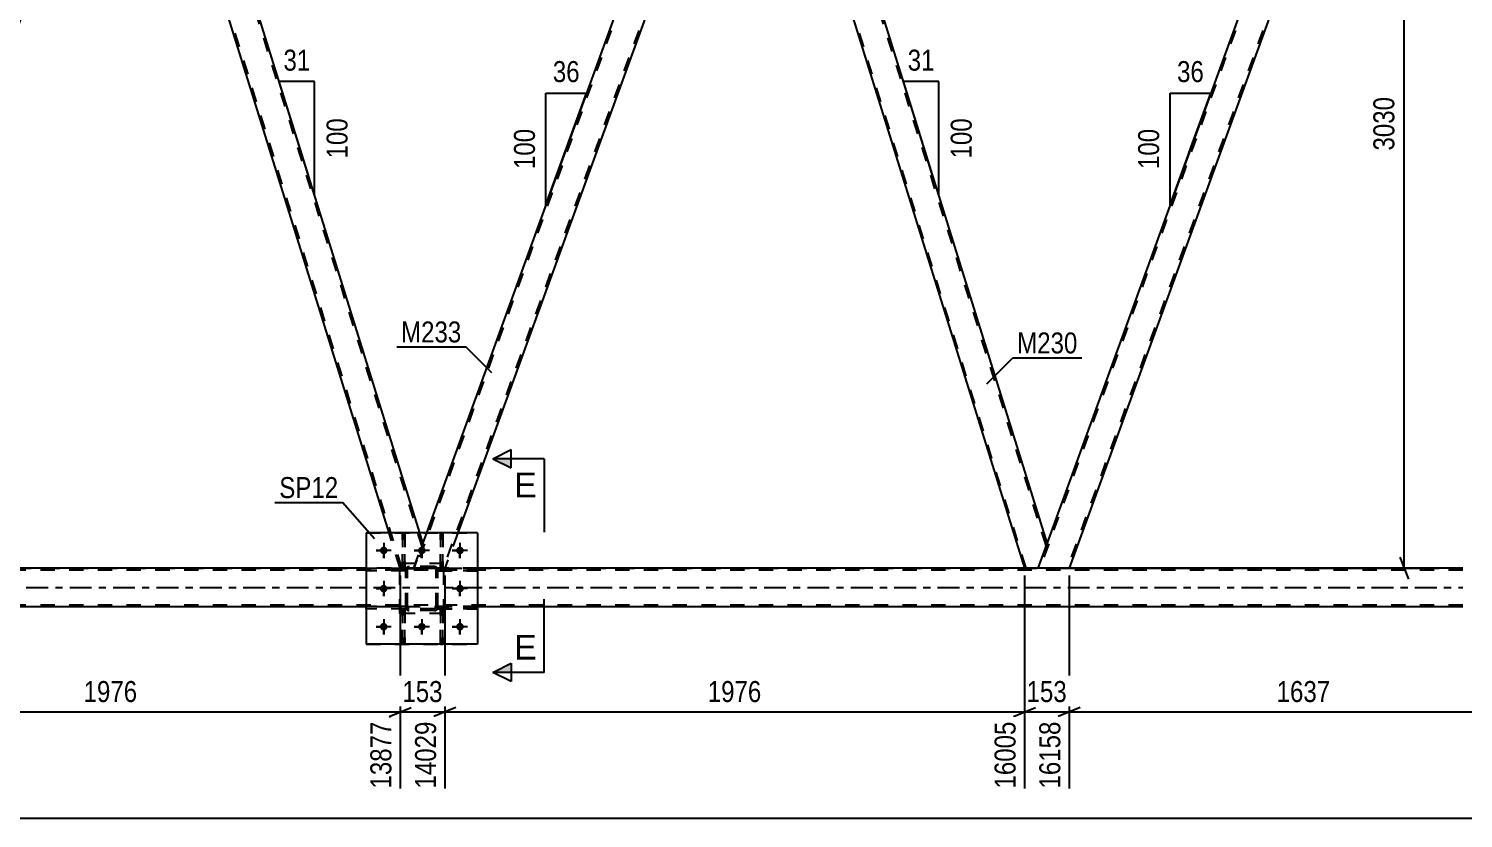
# Model space of a CAD drawing. Header units: millimetres. Extents: x 0 to 841, y 0 to 594.
# Drawn here: x 532.2 to 727.8, y 270.1 to 377.8 of the extents above; entities that cross this region are included whole.
import ezdxf

# ---------------------------------------------------------------- set-up
doc = ezdxf.new("R2010")
doc.units = ezdxf.units.MM
doc.linetypes.add('DXK_LINE_DOT2', pattern=[3.9198, 1.9599, -1.9599])
doc.linetypes.add('DXK_LINE_DOT3', pattern=[5.9187, 2.979, -0.9799, 0.9799, -0.9799])
doc.styles.add('Arial', font='ARIAL.TTF', dxfattribs={"height": 0.2})
doc.styles.add('Arial Narrow', font='ARIALN.TTF', dxfattribs={"height": 0.2})

# ---------------------------------------------------------------- blocks, each defined once
blk = doc.blocks.new('Bolt-404166606-2328 - 2093')
at = {"linetype": 'Continuous'}
for points in [[(581.12, 306.66, -1), (580.08, 306.66, -1)], [(586.32, 306.66, -1), (585.28, 306.66, -1)], [(591.52, 306.66, -1), (590.48, 306.66, -1)], [(581.12, 301.46, -1), (580.08, 301.46, -1)], [(591.52, 301.46, -1), (590.48, 301.46, -1)], [(581.12, 296.26, -1), (580.08, 296.26, -1)], [(586.32, 296.26, -1), (585.28, 296.26, -1)], [(591.52, 296.26, -1), (590.48, 296.26, -1)]]:
    blk.add_hatch(color=1, dxfattribs=at).paths.add_polyline_path(points)
at = {"color": 1, "linetype": 'Continuous'}
for p, q in [((580.6, 307.7), (580.6, 305.62)), ((585.8, 307.7), (585.8, 305.62)), ((591, 307.7), (591, 305.62)), ((581.64, 306.66), (579.56, 306.66)), ((586.84, 306.66), (584.76, 306.66)), ((592.04, 306.66), (589.96, 306.66)), ((581.64, 301.46), (579.56, 301.46)), ((580.6, 302.5), (580.6, 300.42)), ((592.04, 301.46), (589.96, 301.46)), ((591, 302.5), (591, 300.42)), ((581.64, 296.26), (579.56, 296.26)), ((580.6, 297.3), (580.6, 295.22)), ((586.84, 296.26), (584.76, 296.26)), ((585.8, 297.3), (585.8, 295.22)), ((592.04, 296.26), (589.96, 296.26)), ((591, 297.3), (591, 295.22))]:
    blk.add_line(p, q, dxfattribs=at)
blk = doc.blocks.new('Part-404166606-2279 - 2093')
at = {"color": 7, "linetype": 'DXK_LINE_DOT2'}
for p, q in [((583.6, 299.02), (578.2, 299.02)), ((578.2, 298.7), (578.2, 299.02)), ((583.6, 298.7), (578.2, 298.7)), ((583, 298.7), (583, 299.02)), ((583.6, 299.02), (583.6, 298.7))]:
    blk.add_line(p, q, dxfattribs=at)
blk = doc.blocks.new('Part-404166606-2201 - 2093')
at = {"color": 7, "linetype": 'DXK_LINE_DOT2'}
for p, q in [((583.6, 304.22), (578.2, 304.22)), ((578.2, 304.22), (578.2, 303.9)), ((583.6, 303.9), (578.2, 303.9)), ((583, 303.9), (583, 304.22)), ((583.6, 303.9), (583.6, 304.22))]:
    blk.add_line(p, q, dxfattribs=at)
blk = doc.blocks.new('Part-404166606-2097 - 2093')
at = {"color": 7, "linetype": 'DXK_LINE_DOT2'}
for p, q in [((583.48, 298.69), (583.16, 298.69)), ((583.16, 298.69), (583.16, 293.86)), ((583.16, 298.09), (583.48, 298.09)), ((583.48, 293.86), (583.48, 298.69)), ((583.16, 293.86), (583.48, 293.86))]:
    blk.add_line(p, q, dxfattribs=at)
blk = doc.blocks.new('Part-404166606-2196 - 2093')
at = {"color": 2, "linetype": 'Continuous'}
for p, q in [((547.93, 425.45), (546.38, 421.2)), ((549.25, 425.45), (547.93, 425.45)), ((585.53, 309.06), (549.25, 425.45)), ((581.34, 309.06), (546.38, 421.2))]:
    blk.add_line(p, q, dxfattribs=at)
at = {"color": 7, "linetype": 'DXK_LINE_DOT2'}
for p, q in [((585.81, 307.33), (549, 425.45)), ((583.09, 304.23), (546.52, 421.57)), ((582.84, 304.23), (581.34, 309.06)), ((584.69, 304.23), (585.95, 307.7)), ((585.95, 307.7), (585.53, 309.06)), ((582.84, 304.23), (584.69, 304.23))]:
    blk.add_line(p, q, dxfattribs=at)
blk = doc.blocks.new('Part-404166606-2275 - 2093')
at = {"color": 2, "linetype": 'Continuous'}
blk.add_line((583.48, 309.06), (583.16, 309.06), dxfattribs=at)
at = {"color": 7, "linetype": 'DXK_LINE_DOT2'}
for p, q in [((583.16, 309.06), (583.16, 304.21)), ((583.48, 304.21), (583.48, 309.06)), ((583.16, 304.81), (583.48, 304.81)), ((583.16, 304.21), (583.48, 304.21))]:
    blk.add_line(p, q, dxfattribs=at)
blk = doc.blocks.new('Part-404166606-2147 - 2093')
at = {"color": 7, "linetype": 'DXK_LINE_DOT2'}
for p, q in [((543.93, 425.45), (499.81, 304.23)), ((547.67, 425.45), (503.55, 304.23)), ((547.93, 425.45), (546.38, 421.2)), ((500.82, 307.7), (499.55, 304.23)), ((503.81, 304.23), (499.55, 304.23))]:
    blk.add_line(p, q, dxfattribs=at)
at = {"color": 2, "linetype": 'Continuous'}
for p, q in [((543.67, 425.45), (500.82, 307.7)), ((543.67, 425.45), (547.93, 425.45)), ((546.38, 421.2), (503.81, 304.23))]:
    blk.add_line(p, q, dxfattribs=at)
blk = doc.blocks.new('Part-404166606-2286 - 2093')
at = {"color": 7, "linetype": 'DXK_LINE_DOT2'}
for p, q in [((583.6, 304.22), (578.2, 304.22)), ((578.2, 303.9), (578.2, 304.22)), ((583.6, 303.9), (578.2, 303.9)), ((583, 303.9), (583, 304.22)), ((583.6, 304.22), (583.6, 303.9))]:
    blk.add_line(p, q, dxfattribs=at)
blk = doc.blocks.new('Part-404166606-2158 - 2093')
at = {"color": 7, "linetype": 'DXK_LINE_DOT2'}
for p, q in [((629.06, 425.45), (584.94, 304.23)), ((632.81, 425.45), (588.69, 304.23)), ((633.06, 425.45), (631.52, 421.2)), ((586.44, 309.06), (584.69, 304.23)), ((590.7, 309.06), (588.94, 304.23)), ((588.94, 304.23), (584.69, 304.23))]:
    blk.add_line(p, q, dxfattribs=at)
at = {"color": 2, "linetype": 'Continuous'}
for p, q in [((628.81, 425.45), (586.44, 309.06)), ((628.81, 425.45), (633.06, 425.45)), ((631.52, 421.2), (590.7, 309.06))]:
    blk.add_line(p, q, dxfattribs=at)
blk = doc.blocks.new('Part-404166606-2163 - 2093')
at = {"color": 2, "linetype": 'Continuous'}
for p, q in [((633.06, 425.45), (631.52, 421.2)), ((634.38, 425.45), (633.06, 425.45)), ((671.08, 307.7), (634.38, 425.45)), ((631.52, 421.2), (667.98, 304.23)), ((671.08, 307.7), (670.81, 306.96)), ((670.81, 306.96), (669.82, 304.23))]:
    blk.add_line(p, q, dxfattribs=at)
at = {"color": 7, "linetype": 'DXK_LINE_DOT2'}
for p, q in [((670.95, 307.33), (634.13, 425.45)), ((668.23, 304.23), (631.65, 421.57)), ((671.06, 307.65), (670.81, 306.96)), ((669.82, 304.23), (667.98, 304.23))]:
    blk.add_line(p, q, dxfattribs=at)
blk = doc.blocks.new('Part-404166606-2168 - 2093')
at = {"color": 7, "linetype": 'DXK_LINE_DOT2'}
for p, q in [((714.2, 425.45), (670.08, 304.23)), ((717.94, 425.45), (673.82, 304.23)), ((671.08, 307.7), (669.82, 304.23)), ((674.08, 304.23), (669.82, 304.23))]:
    blk.add_line(p, q, dxfattribs=at)
at = {"color": 2, "linetype": 'Continuous'}
for p, q in [((713.94, 425.45), (671.08, 307.7)), ((718.2, 425.45), (674.08, 304.23)), ((713.94, 425.45), (718.2, 425.45))]:
    blk.add_line(p, q, dxfattribs=at)
blk = doc.blocks.new('Part-404166606-2202 - 2093')
at = {"color": 7, "linetype": 'DXK_LINE_DOT2'}
for p, q in [((593.4, 299.02), (588, 299.02)), ((588, 299.02), (588, 298.7)), ((588, 298.7), (593.4, 298.7)), ((588.6, 298.7), (588.6, 299.02)), ((593.4, 298.7), (593.4, 299.02))]:
    blk.add_line(p, q, dxfattribs=at)
blk = doc.blocks.new('Part-404166606-2203 - 2093')
at = {"color": 7, "linetype": 'DXK_LINE_DOT2'}
for p, q in [((593.4, 304.22), (588, 304.22)), ((588, 304.22), (588, 303.9)), ((588, 303.9), (593.4, 303.9)), ((588.6, 303.9), (588.6, 304.22)), ((593.4, 303.9), (593.4, 304.22))]:
    blk.add_line(p, q, dxfattribs=at)
blk = doc.blocks.new('Part-404166606-2272 - 2093')
at = {"color": 7, "linetype": 'DXK_LINE_DOT2'}
for p, q in [((588.68, 298.69), (588.36, 298.69)), ((588.36, 298.69), (588.36, 293.86)), ((588.36, 298.09), (588.68, 298.09)), ((588.68, 293.86), (588.68, 298.69)), ((588.36, 293.86), (588.68, 293.86))]:
    blk.add_line(p, q, dxfattribs=at)
blk = doc.blocks.new('Part-404166606-2287 - 2093')
at = {"color": 7, "linetype": 'DXK_LINE_DOT2'}
for p, q in [((588, 298.7), (588, 299.02)), ((588, 299.02), (593.4, 299.02)), ((593.4, 298.7), (588, 298.7)), ((588.6, 298.7), (588.6, 299.02)), ((593.4, 299.02), (593.4, 298.7))]:
    blk.add_line(p, q, dxfattribs=at)
blk = doc.blocks.new('Part-404166606-2263 - 2093')
at = {"color": 7, "linetype": 'DXK_LINE_DOT2'}
for p, q in [((727.8, 303.99), (64.28, 303.99)), ((322.79, 304.23), (727.8, 304.23)), ((593.4, 304.23), (578.2, 304.23)), ((727.8, 299.19), (64.28, 299.19)), ((593.4, 298.95), (578.2, 298.95))]:
    blk.add_line(p, q, dxfattribs=at)
at = {"color": 2, "linetype": 'Continuous'}
for p, q in [((578.2, 304.23), (337.99, 304.23)), ((727.8, 304.23), (593.4, 304.23)), ((578.2, 298.95), (337.99, 298.95)), ((727.8, 298.95), (593.4, 298.95))]:
    blk.add_line(p, q, dxfattribs=at)
at = {"color": 7, "linetype": 'DXK_LINE_DOT3'}
blk.add_line((64.28, 301.59), (727.8, 301.59), dxfattribs=at)
blk = doc.blocks.new('Part-404166606-2278 - 2093')
at = {"color": 2, "linetype": 'Continuous'}
blk.add_line((588.68, 309.06), (588.36, 309.06), dxfattribs=at)
at = {"color": 7, "linetype": 'DXK_LINE_DOT2'}
for p, q in [((588.36, 309.06), (588.36, 304.21)), ((588.68, 304.21), (588.68, 309.06)), ((588.36, 304.81), (588.68, 304.81)), ((588.36, 304.21), (588.68, 304.21))]:
    blk.add_line(p, q, dxfattribs=at)
blk = doc.blocks.new('Part-404166606-2288 - 2093')
at = {"color": 7, "linetype": 'DXK_LINE_DOT2'}
for p, q in [((588, 303.9), (588, 304.22)), ((588, 304.22), (593.4, 304.22)), ((593.4, 303.9), (588, 303.9)), ((588.6, 303.9), (588.6, 304.22)), ((593.4, 304.22), (593.4, 303.9))]:
    blk.add_line(p, q, dxfattribs=at)
blk = doc.blocks.new('Part-404166606-2293 - 2093')
at = {"color": 2, "linetype": 'Continuous'}
for p, q in [((593.4, 309.06), (578.2, 309.06)), ((578.2, 309.06), (578.2, 293.86)), ((593.4, 309.06), (593.4, 293.86)), ((593.4, 293.86), (578.2, 293.86))]:
    blk.add_line(p, q, dxfattribs=at)
blk = doc.blocks.new('Part-404166606-2294 - 2093')
at = {"color": 7, "linetype": 'DXK_LINE_DOT2'}
for p, q in [((578.2, 309.06), (593.4, 309.06)), ((578.2, 309.06), (578.2, 293.86)), ((593.4, 309.06), (593.4, 293.86)), ((578.2, 293.86), (593.4, 293.86))]:
    blk.add_line(p, q, dxfattribs=at)
blk = doc.blocks.new('Bolt-404166606-2329 - 2093')
at = {"color": 1, "linetype": 'Continuous'}
for p, q in [((580.6, 307.7), (580.6, 307)), ((585.8, 307.7), (585.8, 307)), ((591, 307.7), (591, 307)), ((579.56, 306.66), (580.26, 306.66)), ((580.6, 305.62), (580.6, 306.31)), ((581.64, 306.66), (580.95, 306.66)), ((584.76, 306.66), (585.46, 306.66)), ((585.8, 305.62), (585.8, 306.31)), ((586.84, 306.66), (586.15, 306.66)), ((589.96, 306.66), (590.66, 306.66)), ((591, 305.62), (591, 306.31)), ((592.04, 306.66), (591.35, 306.66)), ((579.56, 301.46), (580.26, 301.46)), ((580.6, 302.5), (580.6, 301.8)), ((581.64, 301.46), (580.95, 301.46)), ((589.96, 301.46), (590.66, 301.46)), ((591, 302.5), (591, 301.8)), ((592.04, 301.46), (591.35, 301.46)), ((580.6, 300.42), (580.6, 301.11)), ((591, 300.42), (591, 301.11)), ((579.56, 296.26), (580.26, 296.26)), ((580.6, 297.3), (580.6, 296.6)), ((580.6, 295.22), (580.6, 295.91)), ((581.64, 296.26), (580.95, 296.26)), ((584.76, 296.26), (585.46, 296.26)), ((585.8, 297.3), (585.8, 296.6)), ((585.8, 295.22), (585.8, 295.91)), ((586.84, 296.26), (586.15, 296.26)), ((589.96, 296.26), (590.66, 296.26)), ((591, 297.3), (591, 296.6)), ((591, 295.22), (591, 295.91)), ((592.04, 296.26), (591.35, 296.26))]:
    blk.add_line(p, q, dxfattribs=at)
blk = doc.blocks.new('Part-404166606-2347 - 2093')
at = {"color": 7, "linetype": 'DXK_LINE_DOT2'}
for p, q in [((583.6, 303.98), (583.64, 304.16)), ((583.64, 304.16), (583.6, 303.98)), ((583.6, 298.94), (583.6, 303.98)), ((583.84, 303.98), (583.86, 304.07)), ((583.84, 298.94), (583.84, 303.98)), ((583.86, 304.07), (583.91, 304.15)), ((583.9, 304.42), (584.08, 304.46)), ((584.08, 304.46), (583.9, 304.42)), ((583.91, 304.15), (583.99, 304.2)), ((583.99, 304.2), (584.08, 304.22)), ((587.52, 304.46), (584.08, 304.46)), ((584.08, 304.22), (587.52, 304.22)), ((587.52, 304.46), (587.71, 304.42)), ((587.71, 304.42), (587.52, 304.46)), ((587.52, 304.22), (587.61, 304.2)), ((587.61, 304.2), (587.69, 304.15)), ((587.69, 304.15), (587.74, 304.07)), ((587.74, 304.07), (587.76, 303.98)), ((587.76, 298.94), (587.76, 303.98)), ((587.97, 304.16), (588, 303.98)), ((588, 303.98), (587.97, 304.16)), ((588, 298.94), (588, 303.98)), ((583.64, 298.75), (583.6, 298.94)), ((583.6, 298.94), (583.64, 298.75)), ((583.86, 298.84), (583.84, 298.94)), ((583.91, 298.77), (583.86, 298.84)), ((584.08, 298.46), (583.9, 298.49)), ((583.9, 298.49), (584.08, 298.46)), ((583.99, 298.71), (583.91, 298.77)), ((584.08, 298.7), (583.99, 298.71)), ((587.52, 298.7), (584.08, 298.7)), ((587.52, 298.46), (584.08, 298.46)), ((587.61, 298.71), (587.52, 298.7)), ((587.71, 298.49), (587.52, 298.46)), ((587.52, 298.46), (587.71, 298.49)), ((587.69, 298.77), (587.61, 298.71)), ((587.74, 298.84), (587.69, 298.77)), ((587.76, 298.94), (587.74, 298.84)), ((588, 298.94), (587.97, 298.75)), ((587.97, 298.75), (588, 298.94))]:
    blk.add_line(p, q, dxfattribs=at)
at = {"color": 7, "linetype": 'DXK_LINE_DOT3'}
blk.add_line((585.8, 301.46), (585.8, 301.46), dxfattribs=at)
at = {"color": 7, "linetype": 'DXK_LINE_DOT2'}
for centre, start, end in [((584.08, 303.98), 112.5, 157.5), ((584.08, 303.98), 112.5, 157.5), ((587.52, 303.98), 22.5, 67.5), ((587.52, 303.98), 22.5, 67.5), ((584.08, 298.94), 202.5, 247.5), ((584.08, 298.94), 202.5, 247.5), ((587.52, 298.94), 292.5, 337.5), ((587.52, 298.94), 292.5, 337.5)]:
    blk.add_arc(centre, 0.48, start, end, dxfattribs=at)
blk = doc.blocks.new('Part-404166606-2348 - 2093')
at = {"color": 7, "linetype": 'DXK_LINE_DOT2'}
for p, q in [((588.8, 304.86), (582.8, 304.86)), ((582.8, 298.06), (582.8, 304.86)), ((588.8, 298.06), (588.8, 304.86)), ((588.8, 298.06), (582.8, 298.06))]:
    blk.add_line(p, q, dxfattribs=at)
blk = doc.blocks.new('Part-404166606-2349 - 2093')
at = {"color": 7, "linetype": 'DXK_LINE_DOT2'}
for p, q in [((588.8, 304.86), (582.8, 304.86)), ((582.8, 298.06), (582.8, 304.86)), ((588.8, 298.06), (588.8, 304.86)), ((588.8, 298.06), (582.8, 298.06))]:
    blk.add_line(p, q, dxfattribs=at)
blk = doc.blocks.new('Part-404166606-2350 - 2093')
at = {"color": 7, "linetype": 'DXK_LINE_DOT2'}
for p, q in [((583.6, 303.98), (583.64, 304.16)), ((583.64, 304.16), (583.6, 303.98)), ((583.6, 298.94), (583.6, 303.98)), ((583.84, 303.98), (583.86, 304.07)), ((583.84, 298.94), (583.84, 303.98)), ((583.86, 304.07), (583.91, 304.15)), ((583.9, 304.42), (584.08, 304.46)), ((584.08, 304.46), (583.9, 304.42)), ((583.91, 304.15), (583.99, 304.2)), ((583.99, 304.2), (584.08, 304.22)), ((587.52, 304.46), (584.08, 304.46)), ((584.08, 304.22), (587.52, 304.22)), ((587.52, 304.46), (587.71, 304.42)), ((587.71, 304.42), (587.52, 304.46)), ((587.52, 304.22), (587.61, 304.2)), ((587.61, 304.2), (587.69, 304.15)), ((587.69, 304.15), (587.74, 304.07)), ((587.74, 304.07), (587.76, 303.98)), ((587.76, 298.94), (587.76, 303.98)), ((587.97, 304.16), (588, 303.98)), ((588, 303.98), (587.97, 304.16)), ((588, 298.94), (588, 303.98)), ((583.64, 298.75), (583.6, 298.94)), ((583.6, 298.94), (583.64, 298.75)), ((583.86, 298.84), (583.84, 298.94)), ((583.91, 298.77), (583.86, 298.84)), ((584.08, 298.46), (583.9, 298.49)), ((583.9, 298.49), (584.08, 298.46)), ((583.99, 298.71), (583.91, 298.77)), ((584.08, 298.7), (583.99, 298.71)), ((587.52, 298.7), (584.08, 298.7)), ((587.52, 298.46), (584.08, 298.46)), ((587.61, 298.71), (587.52, 298.7)), ((587.71, 298.49), (587.52, 298.46)), ((587.52, 298.46), (587.71, 298.49)), ((587.69, 298.77), (587.61, 298.71)), ((587.74, 298.84), (587.69, 298.77)), ((587.76, 298.94), (587.74, 298.84)), ((588, 298.94), (587.97, 298.75)), ((587.97, 298.75), (588, 298.94))]:
    blk.add_line(p, q, dxfattribs=at)
at = {"color": 7, "linetype": 'DXK_LINE_DOT3'}
blk.add_line((585.8, 301.46), (585.8, 301.46), dxfattribs=at)
at = {"color": 7, "linetype": 'DXK_LINE_DOT2'}
for centre, start, end in [((584.08, 303.98), 112.5, 157.5), ((584.08, 303.98), 112.5, 157.5), ((587.52, 303.98), 22.5, 67.5), ((587.52, 303.98), 22.5, 67.5), ((584.08, 298.94), 202.5, 247.5), ((584.08, 298.94), 202.5, 247.5), ((587.52, 298.94), 292.5, 337.5), ((587.52, 298.94), 292.5, 337.5)]:
    blk.add_arc(centre, 0.48, start, end, dxfattribs=at)
blk = doc.blocks.new('Part-404166606-2362 - 2093')
at = {"color": 7, "linetype": 'DXK_LINE_DOT2'}
for p, q in [((583.6, 299.02), (578.2, 299.02)), ((578.2, 299.02), (578.2, 298.7)), ((583.6, 298.7), (578.2, 298.7)), ((583, 298.7), (583, 299.02)), ((583.6, 298.7), (583.6, 299.02))]:
    blk.add_line(p, q, dxfattribs=at)
blk = doc.blocks.new('Part-404166606-2365 - 2093')
at = {"color": 7, "linetype": 'DXK_LINE_DOT2'}
for p, q in [((588.36, 304.21), (588.36, 309.06)), ((588.36, 309.06), (588.68, 309.06)), ((588.68, 309.06), (588.68, 304.21)), ((588.36, 304.81), (588.68, 304.81)), ((588.68, 304.21), (588.36, 304.21))]:
    blk.add_line(p, q, dxfattribs=at)
blk = doc.blocks.new('Part-404166606-2368 - 2093')
at = {"color": 7, "linetype": 'DXK_LINE_DOT2'}
for p, q in [((583.16, 304.21), (583.16, 309.06)), ((583.16, 309.06), (583.48, 309.06)), ((583.48, 309.06), (583.48, 304.21)), ((583.16, 304.81), (583.48, 304.81)), ((583.48, 304.21), (583.16, 304.21))]:
    blk.add_line(p, q, dxfattribs=at)
blk = doc.blocks.new('Part-404166606-2371 - 2093')
at = {"color": 7, "linetype": 'DXK_LINE_DOT2'}
for p, q in [((588.36, 293.86), (588.36, 298.69)), ((588.36, 298.69), (588.68, 298.69)), ((588.36, 298.09), (588.68, 298.09)), ((588.68, 298.69), (588.68, 293.86)), ((588.68, 293.86), (588.36, 293.86))]:
    blk.add_line(p, q, dxfattribs=at)
blk = doc.blocks.new('Part-404166606-2392 - 2093')
at = {"color": 7, "linetype": 'DXK_LINE_DOT2'}
for p, q in [((583.16, 293.86), (583.16, 298.69)), ((583.16, 298.69), (583.48, 298.69)), ((583.16, 298.09), (583.48, 298.09)), ((583.48, 298.69), (583.48, 293.86)), ((583.48, 293.86), (583.16, 293.86))]:
    blk.add_line(p, q, dxfattribs=at)
blk = doc.blocks.new('StraightDimension-404166606-18743 - 2093')
at = {"color": 7, "linetype": 'Continuous'}
for p, q in [((674.08, 303.23), (674.08, 274.2)), ((738.02, 297.95), (738.02, 274.2)), ((675.58, 285.24), (672.58, 284.04)), ((674.08, 284.64), (738.02, 284.64)), ((736.52, 284.04), (739.52, 285.24))]:
    blk.add_line(p, q, dxfattribs=at)
at = {"color": 0}
blk.add_wipeout([(710.3, 285.39), (710.3, 289.59), (701.79, 289.59), (701.79, 285.39)], dxfattribs=at)
at = {"color": 0, "linetype": 'Continuous'}
blk.add_wipeout([(737.42, 283.94), (733.22, 283.94), (733.22, 273.6), (737.42, 273.6)], dxfattribs=at)
at = {"color": 3, "style": 'Arial Narrow'}
blk.add_text('1637', height=2.863, dxfattribs=at).set_placement((702.39, 285.99))
at = {"color": 3, "linetype": 'Continuous', "style": 'Arial Narrow'}
blk.add_text('17794', height=2.863, rotation=90.0002, dxfattribs=at).set_placement((736.82, 274.2))
blk = doc.blocks.new('StraightDimension-404166606-2428 - 2093')
at = {"color": 7, "linetype": 'Continuous'}
blk.add_line((53.42, 270.14), (784.23, 270.14), dxfattribs=at)
blk = doc.blocks.new('StraightDimension-404166606-18747 - 2093')
at = {"color": 7, "linetype": 'Continuous'}
for p, q in [((503.81, 303.23), (503.81, 274.2)), ((582.84, 303.23), (582.84, 274.2)), ((505.31, 285.24), (502.31, 284.04)), ((503.81, 284.64), (582.84, 284.64)), ((581.34, 284.04), (584.34, 285.24))]:
    blk.add_line(p, q, dxfattribs=at)
at = {"color": 0}
blk.add_wipeout([(547.58, 285.39), (547.58, 289.59), (539.07, 289.59), (539.07, 285.39)], dxfattribs=at)
at = {"color": 0, "linetype": 'Continuous'}
blk.add_wipeout([(582.24, 283.94), (578.04, 283.94), (578.04, 273.6), (582.24, 273.6)], dxfattribs=at)
at = {"color": 3, "style": 'Arial Narrow'}
blk.add_text('1976', height=2.863, dxfattribs=at).set_placement((539.67, 285.99))
at = {"color": 3, "linetype": 'Continuous', "style": 'Arial Narrow'}
blk.add_text('13877', height=2.863, rotation=90.0002, dxfattribs=at).set_placement((581.64, 274.2))
blk = doc.blocks.new('AngleDimension-404166606-37284 - 2093')
at = {"color": 7, "linetype": 'Continuous'}
for p, q in [((570.34, 357.79), (566.35, 370.58)), ((571.17, 370.58), (566.35, 370.58)), ((571.17, 355.12), (566.35, 370.58)), ((571.17, 355.12), (571.17, 370.58))]:
    blk.add_line(p, q, dxfattribs=at)
at = {"color": 0}
for points in [[(571.19, 371.48), (571.19, 375.68), (566.33, 375.68), (566.33, 371.48)], [(576.27, 366.19), (572.07, 366.19), (572.07, 359.51), (576.27, 359.51)]]:
    blk.add_wipeout(points, dxfattribs=at)
at = {"color": 3, "style": 'Arial Narrow'}
blk.add_text('31', height=2.863, dxfattribs=at).set_placement((566.93, 372.08))
blk.add_text('100', height=2.863, rotation=90.0002, dxfattribs=at).set_placement((575.67, 360.11))
blk = doc.blocks.new('StraightDimension-404166606-3431 - 2093')
at = {"color": 7, "linetype": 'Continuous'}
for p, q in [((720.39, 423.95), (719.19, 426.95)), ((714.94, 425.45), (722.19, 425.45)), ((719.79, 304.23), (719.79, 425.45)), ((719.19, 305.73), (720.39, 302.73)), ((670.82, 304.23), (722.19, 304.23))]:
    blk.add_line(p, q, dxfattribs=at)
at = {"color": 0}
blk.add_wipeout([(719.04, 369.1), (714.84, 369.1), (714.84, 360.58), (719.04, 360.58)], dxfattribs=at)
at = {"color": 3, "style": 'Arial Narrow'}
blk.add_text('3030', height=2.863, rotation=90.0002, dxfattribs=at).set_placement((718.44, 361.19))
blk = doc.blocks.new('AngleDimension-404166606-37314 - 2093')
at = {"color": 7, "linetype": 'Continuous'}
for p, q in [((602.73, 369.02), (608.27, 369.02)), ((602.73, 353.8), (608.27, 369.02)), ((602.73, 353.8), (602.73, 369.02)), ((605.29, 360.84), (608.27, 369.02))]:
    blk.add_line(p, q, dxfattribs=at)
at = {"color": 0}
for points in [[(607.93, 369.92), (607.93, 374.12), (603.07, 374.12), (603.07, 369.92)], [(601.83, 364.76), (597.63, 364.76), (597.63, 358.07), (601.83, 358.07)]]:
    blk.add_wipeout(points, dxfattribs=at)
at = {"color": 3, "style": 'Arial Narrow'}
blk.add_text('36', height=2.863, dxfattribs=at).set_placement((603.67, 370.52))
blk.add_text('100', height=2.863, rotation=90.0002, dxfattribs=at).set_placement((601.23, 358.67))
blk = doc.blocks.new('AngleDimension-404166606-37312 - 2093')
at = {"color": 7, "linetype": 'Continuous'}
for p, q in [((655.47, 357.79), (651.48, 370.58)), ((656.3, 370.58), (651.48, 370.58)), ((656.3, 355.12), (651.48, 370.58)), ((656.3, 355.12), (656.3, 370.58))]:
    blk.add_line(p, q, dxfattribs=at)
at = {"color": 0}
for points in [[(656.32, 371.48), (656.32, 375.68), (651.47, 375.68), (651.47, 371.48)], [(661.4, 366.19), (657.2, 366.19), (657.2, 359.51), (661.4, 359.51)]]:
    blk.add_wipeout(points, dxfattribs=at)
at = {"color": 3, "style": 'Arial Narrow'}
blk.add_text('31', height=2.863, dxfattribs=at).set_placement((652.07, 372.08))
blk.add_text('100', height=2.863, rotation=90.0002, dxfattribs=at).set_placement((660.8, 360.11))
blk = doc.blocks.new('StraightDimension-404166606-18744 - 2093')
at = {"color": 7, "linetype": 'Continuous'}
for p, q in [((667.98, 303.23), (667.98, 274.2)), ((674.08, 303.23), (674.08, 274.2)), ((666.48, 284.04), (669.48, 285.24)), ((667.98, 284.64), (674.08, 284.64)), ((675.58, 285.24), (672.58, 284.04))]:
    blk.add_line(p, q, dxfattribs=at)
at = {"color": 0}
blk.add_wipeout([(674.37, 285.39), (674.37, 289.59), (667.68, 289.59), (667.68, 285.39)], dxfattribs=at)
at = {"color": 0, "linetype": 'Continuous'}
blk.add_wipeout([(673.48, 283.94), (669.28, 283.94), (669.28, 273.6), (673.48, 273.6)], dxfattribs=at)
at = {"color": 3, "style": 'Arial Narrow'}
blk.add_text('153', height=2.863, dxfattribs=at).set_placement((668.28, 285.99))
at = {"color": 3, "linetype": 'Continuous', "style": 'Arial Narrow'}
blk.add_text('16158', height=2.863, rotation=90.0002, dxfattribs=at).set_placement((672.88, 274.2))
blk = doc.blocks.new('StraightDimension-404166606-18745 - 2093')
at = {"color": 7, "linetype": 'Continuous'}
for p, q in [((588.94, 303.23), (588.94, 274.2)), ((667.98, 303.23), (667.98, 274.2)), ((590.44, 285.24), (587.44, 284.04)), ((588.94, 284.64), (667.98, 284.64)), ((666.48, 284.04), (669.48, 285.24))]:
    blk.add_line(p, q, dxfattribs=at)
at = {"color": 0}
blk.add_wipeout([(632.72, 285.39), (632.72, 289.59), (624.2, 289.59), (624.2, 285.39)], dxfattribs=at)
at = {"color": 0, "linetype": 'Continuous'}
blk.add_wipeout([(667.38, 283.94), (663.18, 283.94), (663.18, 273.6), (667.38, 273.6)], dxfattribs=at)
at = {"color": 3, "style": 'Arial Narrow'}
blk.add_text('1976', height=2.863, dxfattribs=at).set_placement((624.8, 285.99))
at = {"color": 3, "linetype": 'Continuous', "style": 'Arial Narrow'}
blk.add_text('16005', height=2.863, rotation=90.0002, dxfattribs=at).set_placement((666.78, 274.2))
blk = doc.blocks.new('StraightDimension-404166606-18746 - 2093')
at = {"color": 7, "linetype": 'Continuous'}
for p, q in [((582.84, 303.23), (582.84, 274.2)), ((588.94, 303.23), (588.94, 274.2)), ((581.34, 284.04), (584.34, 285.24)), ((582.84, 284.64), (588.94, 284.64)), ((590.44, 285.24), (587.44, 284.04))]:
    blk.add_line(p, q, dxfattribs=at)
at = {"color": 0}
blk.add_wipeout([(589.23, 285.39), (589.23, 289.59), (582.55, 289.59), (582.55, 285.39)], dxfattribs=at)
at = {"color": 0, "linetype": 'Continuous'}
blk.add_wipeout([(588.34, 283.94), (584.14, 283.94), (584.14, 273.6), (588.34, 273.6)], dxfattribs=at)
at = {"color": 3, "style": 'Arial Narrow'}
blk.add_text('153', height=2.863, dxfattribs=at).set_placement((583.15, 285.99))
at = {"color": 3, "linetype": 'Continuous', "style": 'Arial Narrow'}
blk.add_text('14029', height=2.863, rotation=90.0002, dxfattribs=at).set_placement((587.74, 274.2))
blk = doc.blocks.new('AngleDimension-404166606-37342 - 2093')
at = {"color": 7, "linetype": 'Continuous'}
for p, q in [((687.86, 369.02), (693.4, 369.02)), ((687.86, 353.8), (693.4, 369.02)), ((687.86, 353.8), (687.86, 369.02)), ((690.42, 360.84), (693.4, 369.02))]:
    blk.add_line(p, q, dxfattribs=at)
at = {"color": 0}
for points in [[(693.06, 369.92), (693.06, 374.12), (688.21, 374.12), (688.21, 369.92)], [(686.96, 364.76), (682.76, 364.76), (682.76, 358.07), (686.96, 358.07)]]:
    blk.add_wipeout(points, dxfattribs=at)
at = {"color": 3, "style": 'Arial Narrow'}
blk.add_text('36', height=2.863, dxfattribs=at).set_placement((688.81, 370.52))
blk.add_text('100', height=2.863, rotation=90.0002, dxfattribs=at).set_placement((686.36, 358.67))
blk = doc.blocks.new('Mark-404166606-2289 - 2093')
at = {"color": 0}
blk.add_wipeout([(574.4, 313.8), (574.4, 316.8), (566.36, 316.8), (566.36, 313.8)], dxfattribs=at)
blk.add_wipeout([(574.4, 313.8), (574.4, 316.8), (566.36, 316.8), (566.36, 313.8)], dxfattribs=at)
at = {"color": 30, "linetype": 'Continuous'}
for p in [(565.76, 313.2), (579.35, 308.26)]:
    blk.add_line(p, (575, 313.2), dxfattribs=at)
at = {"color": 3, "style": 'Arial Narrow'}
blk.add_text('SP12', height=2.863, dxfattribs=at).set_placement((566.36, 313.8))
blk = doc.blocks.new('SectionMark-404166606-3580 - 2093')
at = {"color": 6, "linetype": 'Continuous'}
for p, q in [((595.49, 319.16), (597.99, 320.41)), ((602.49, 319.16), (595.49, 319.16)), ((602.49, 319.16), (602.49, 309.16)), ((602.49, 290.04), (602.49, 300.04)), ((602.49, 290.04), (595.49, 290.04)), ((597.99, 288.79), (595.49, 290.04))]:
    blk.add_line(p, q, dxfattribs=at)
at = {"color": 0, "linetype": 'Continuous'}
for points in [[(601.49, 313.91), (601.49, 317.41), (598.38, 317.41), (598.38, 313.91)], [(601.49, 291.79), (601.49, 295.29), (598.38, 295.29), (598.38, 291.79)]]:
    blk.add_wipeout(points, dxfattribs=at)
at = {"linetype": 'Continuous'}
for points in [[(597.99, 319.16), (597.99, 317.91), (595.49, 319.16)], [(597.99, 291.29), (597.99, 290.04), (595.49, 290.04)]]:
    blk.add_hatch(color=6, dxfattribs=at).paths.add_polyline_path(points)
at = {"color": 6, "linetype": 'Continuous'}
for p, q in [((595.49, 319.16), (597.99, 317.91)), ((597.99, 317.91), (597.99, 320.41)), ((595.49, 290.04), (597.99, 291.29)), ((597.99, 291.29), (597.99, 288.79))]:
    blk.add_line(p, q, dxfattribs=at)
at = {"color": 3, "linetype": 'Continuous', "style": 'Arial'}
for p in [(598.38, 313.91), (598.38, 291.79)]:
    blk.add_text('E', height=3.34, dxfattribs=at).set_placement(p)
blk = doc.blocks.new('Mark-404166606-36632 - 2093')
at = {"color": 0}
blk.add_wipeout([(591.2, 335.02), (591.2, 338.02), (582.97, 338.02), (582.97, 335.02)], dxfattribs=at)
blk.add_wipeout([(591.2, 335.02), (591.2, 338.02), (582.97, 338.02), (582.97, 335.02)], dxfattribs=at)
at = {"color": 30, "linetype": 'Continuous'}
for p in [(582.37, 334.42), (595.33, 330.89)]:
    blk.add_line(p, (591.8, 334.42), dxfattribs=at)
at = {"color": 3, "style": 'Arial Narrow'}
blk.add_text('M233', height=2.863, dxfattribs=at).set_placement((582.97, 335.02))
blk = doc.blocks.new('Mark-404166606-36635 - 2093')
at = {"color": 0}
blk.add_wipeout([(675.23, 333.52), (675.23, 336.52), (667, 336.52), (667, 333.52)], dxfattribs=at)
blk.add_wipeout([(675.23, 333.52), (675.23, 336.52), (667, 336.52), (667, 333.52)], dxfattribs=at)
at = {"color": 30, "linetype": 'Continuous'}
for p, q in [((662.87, 329.38), (666.4, 332.92)), ((666.4, 332.92), (675.83, 332.92))]:
    blk.add_line(p, q, dxfattribs=at)
at = {"color": 3, "style": 'Arial Narrow'}
blk.add_text('M230', height=2.863, dxfattribs=at).set_placement((667, 333.52))

msp = doc.modelspace()

# ---------------------------------------------------------------- block references
for name in ['Part-404166606-2147 - 2093', 'Part-404166606-2196 - 2093', 'Part-404166606-2158 - 2093', 'Part-404166606-2163 - 2093', 'Part-404166606-2168 - 2093', 'Part-404166606-2293 - 2093', 'Part-404166606-2294 - 2093', 'Bolt-404166606-2328 - 2093', 'Bolt-404166606-2329 - 2093', 'Part-404166606-2275 - 2093', 'Part-404166606-2368 - 2093', 'Part-404166606-2278 - 2093', 'Part-404166606-2365 - 2093', 'Part-404166606-2263 - 2093', 'Part-404166606-2201 - 2093', 'Part-404166606-2286 - 2093', 'Part-404166606-2348 - 2093', 'Part-404166606-2349 - 2093', 'Part-404166606-2347 - 2093', 'Part-404166606-2350 - 2093', 'Part-404166606-2203 - 2093', 'Part-404166606-2288 - 2093', 'Part-404166606-2279 - 2093', 'Part-404166606-2362 - 2093', 'Part-404166606-2097 - 2093', 'Part-404166606-2392 - 2093', 'Part-404166606-2202 - 2093', 'Part-404166606-2287 - 2093', 'Part-404166606-2272 - 2093', 'Part-404166606-2371 - 2093']:
    msp.add_blockref(name, (0, 0))

# ---------------------------------------------------------------- next in the draw order: block references
msp.add_blockref('StraightDimension-404166606-18743 - 2093', (0, 0))

# ---------------------------------------------------------------- next in the draw order: block references
msp.add_blockref('StraightDimension-404166606-2428 - 2093', (0, 0))

# ---------------------------------------------------------------- next in the draw order: block references
for name in ['StraightDimension-404166606-3431 - 2093', 'AngleDimension-404166606-37284 - 2093', 'AngleDimension-404166606-37312 - 2093', 'AngleDimension-404166606-37314 - 2093', 'Mark-404166606-36632 - 2093', 'Mark-404166606-2289 - 2093', 'StraightDimension-404166606-18747 - 2093']:
    msp.add_blockref(name, (0, 0))

# ---------------------------------------------------------------- next in the draw order: block references
for name in ['AngleDimension-404166606-37342 - 2093', 'Mark-404166606-36635 - 2093', 'StraightDimension-404166606-18744 - 2093']:
    msp.add_blockref(name, (0, 0))

# ---------------------------------------------------------------- next in the draw order: block references
msp.add_blockref('StraightDimension-404166606-18745 - 2093', (0, 0))

# ---------------------------------------------------------------- next in the draw order: block references
for name in ['SectionMark-404166606-3580 - 2093', 'StraightDimension-404166606-18746 - 2093']:
    msp.add_blockref(name, (0, 0))

doc.saveas('drawing.dxf')
